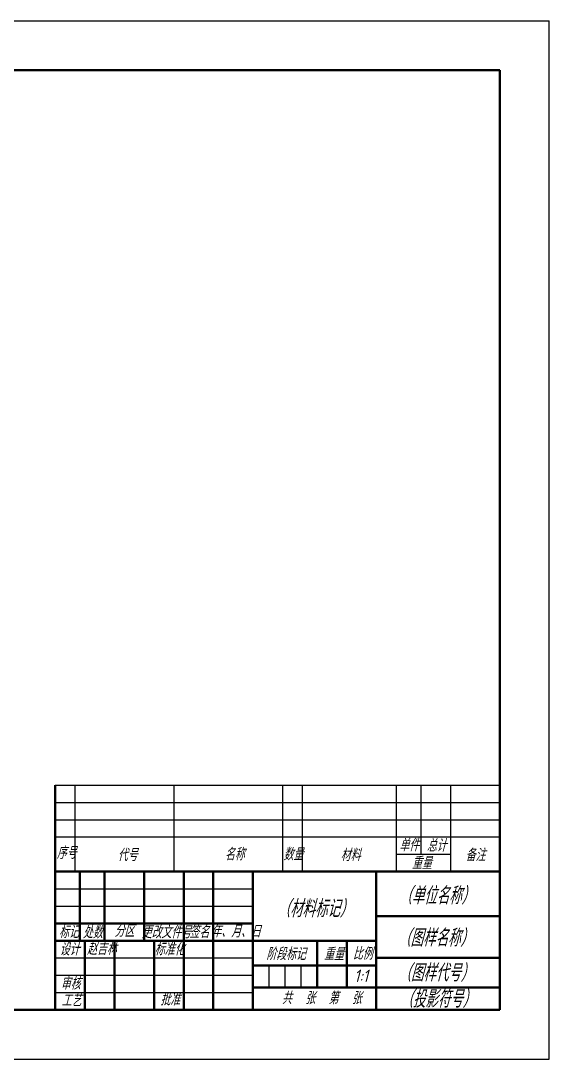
# Model space of a CAD drawing. Header units: millimetres. Extents: x 18 to 612, y 28 to 448.
# Drawn here: x 397.6 to 611.6, y 27.7 to 448.2 of the extents above; entities that cross this region are included whole.
import ezdxf

# ---------------------------------------------------------------- set-up
doc = ezdxf.new("R2010")
doc.units = ezdxf.units.MM
for name, color, linetype, lineweight in [('粗实线', 3, 'Continuous', 50), ('细实线', 7, 'Continuous', 25), ('细文本', 7, 'Continuous', 25)]:
    doc.layers.add(name, color=color, linetype=linetype, lineweight=lineweight)
doc.styles.add('长仿宋', font='gbeitc.shx', dxfattribs={"bigfont": 'gbcbig.shx'})

msp = doc.modelspace()

# ---------------------------------------------------------------- linework, layer by layer
msp.add_line((17.56, 27.74), (611.56, 27.74))
at = {"layer": '粗实线'}
for p, q in [((37.56, 428.24), (591.56, 428.24)), ((591.56, 47.74), (591.56, 428.24)), ((411.56, 138.74), (411.56, 103.74)), ((411.56, 103.74), (411.56, 47.74)), ((411.56, 103.74), (591.56, 103.74)), ((421.56, 103.74), (421.56, 75.74)), ((431.56, 103.74), (431.56, 75.74)), ((447.56, 103.74), (447.56, 75.74)), ((463.56, 103.74), (463.56, 47.74)), ((475.56, 103.74), (475.56, 47.74)), ((491.56, 103.74), (491.56, 47.74)), ((541.56, 103.74), (541.56, 47.74)), ((541.56, 85.74), (591.56, 85.74)), ((411.56, 82.74), (491.56, 82.74)), ((411.56, 75.74), (541.56, 75.74)), ((423.56, 75.74), (423.56, 47.74)), ((435.56, 75.74), (435.56, 47.74)), ((451.56, 75.74), (451.56, 47.74)), ((517.56, 75.74), (517.56, 56.74)), ((529.56, 75.74), (529.56, 56.74)), ((541.56, 68.74), (591.56, 68.74)), ((491.56, 65.74), (541.56, 65.74)), ((491.56, 56.74), (591.56, 56.74)), ((37.56, 47.74), (591.56, 47.74))]:
    msp.add_line(p, q, dxfattribs=at)
at = {"layer": '细实线'}
for p, q in [((17.56, 448.24), (611.56, 448.24)), ((611.56, 27.74), (611.56, 448.24)), ((411.56, 138.74), (591.56, 138.74)), ((419.56, 138.74), (419.56, 103.74)), ((459.56, 138.74), (459.56, 103.74)), ((503.56, 138.74), (503.56, 103.74)), ((511.56, 138.74), (511.56, 103.74)), ((549.56, 138.74), (549.56, 103.74)), ((559.56, 138.74), (559.56, 110.74)), ((571.56, 138.74), (571.56, 103.74)), ((411.56, 131.74), (591.56, 131.74)), ((411.56, 124.74), (591.56, 124.74)), ((411.56, 117.74), (591.56, 117.74)), ((549.56, 110.74), (571.56, 110.74)), ((411.56, 96.74), (491.56, 96.74)), ((411.56, 89.74), (491.56, 89.74)), ((411.56, 68.74), (491.56, 68.74)), ((498.06, 65.74), (498.06, 56.74)), ((504.56, 65.74), (504.56, 56.74)), ((511.06, 65.74), (511.06, 56.74)), ((411.56, 61.74), (491.56, 61.74)), ((411.56, 54.74), (491.56, 54.74))]:
    msp.add_line(p, q, dxfattribs=at)

# ---------------------------------------------------------------- texts
at = {"layer": '细文本', "style": '长仿宋'}
for s, height, p in [('序号', 5, (412.13, 108.87)), ('名称', 5, (480.16, 108.26)), ('数量', 5, (503.92, 108.26)), ('单件', 5, (550.81, 111.96)), ('总计', 5, (561.92, 111.8)), ('代号', 5, (436.81, 107.95)), ('材料', 5, (527.06, 107.95)), ('重量', 5, (555.91, 104.71)), ('备注', 5, (577.66, 107.95)), ('（单位名称）', 7, (550.74, 90.51)), ('（材料标记）', 7, (501.49, 85.25)), ('标记', 5, (413.06, 76.81)), ('处数', 5, (422.69, 76.67)), ('分区', 5, (435.52, 77.25)), ('更改文件号', 5, (446.51, 76.72)), ('签名', 5, (465.82, 76.81)), ('年、月、日', 5, (474.7, 77.05)), ('（图样名称）', 7, (550.28, 73.39)), ('设计', 5, (413.34, 69.76)), ('赵吉林', 5, (424.38, 69.97)), ('标准化', 5, (451.8, 69.83)), ('阶段标记', 5, (496.95, 67.88)), ('重量', 5, (520.34, 67.84)), ('比例', 5, (531.98, 68.04)), ('1:1', 5, (532.57, 59.02)), ('（图样代号）', 7, (550.43, 59.23)), ('审核', 5, (413.74, 55.93)), ('批准', 5, (454.08, 49.49)), ('共  张  第  张', 5, (503.3, 50.04)), ('（投影符号）', 7, (551.21, 48.65)), ('工艺', 5, (414.06, 49.07))]:
    msp.add_text(s, height=height, dxfattribs=at).set_placement(p)

doc.saveas('drawing.dxf')
